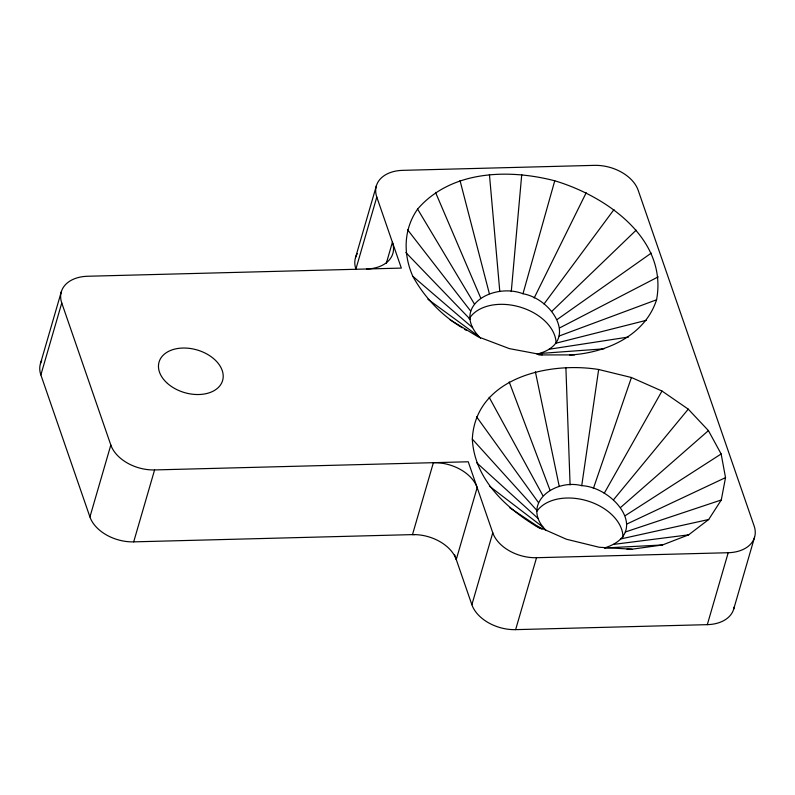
<?xml version="1.0" encoding="UTF-8"?>
<svg xmlns="http://www.w3.org/2000/svg" width="795" height="795" viewBox="0 0 795 795"><rect width="100%" height="100%" fill="white"/><g stroke="black" fill="none" stroke-linecap="round" stroke-linejoin="round"><path stroke-width="1.19" d="M462.322 327.808C441.533 315.406 424.48 297.439 412.794 276.272C403.075 254.122 403.453 229.288 417.594 209.095C451.043 170.309 508.532 168.779 554.751 180.793C605.85 196.017 667.959 238.699 656.571 299.775C644.854 336.186 605.233 353.129 569.657 354.977M480.558 338.253C449.503 306.969 493.158 282.265 522.991 293.743C553.926 299.357 579.744 343.281 537.013 354.143M511.274 291.536L521.739 174.572M598.655 369.496L631.429 377.506L661.987 391.031L688.251 409.147L708.424 430.612L721.144 453.975L725.527 477.626L721.284 499.976L708.703 519.493L688.639 534.836L662.464 544.972L604.389 547.984C651.165 533.405 614.505 487.325 581.731 485.656L598.655 369.496C548.908 361.437 475.39 377.774 472.319 439.118C474.486 479.723 506.972 509.257 539.954 528.407M546.115 530.474C520.069 504.348 554.165 478.461 581.731 485.656M522.991 293.743L554.751 180.793M40.446 363.623L61.334 291.695M414.891 534.548L133.689 541.862A36.769 24.695 16.2 0 1 89.924 516.949L40.863 374.912L61.762 302.984A36.769 24.695 16.2 0 1 87.688 276.253L401.336 268.094L376.8 197.081A36.769 24.695 16.2 0 1 402.737 170.349L594.402 165.36A36.769 24.695 16.2 0 1 638.176 190.283L754.137 525.992A36.769 24.695 16.2 0 1 728.21 552.724L707.312 624.651L515.637 629.64A36.769 24.695 16.2 0 1 471.872 604.717L454.641 554.831M89.924 516.949L110.823 445.021L61.762 302.984M133.689 541.862L154.588 469.934L468.235 461.776L492.771 532.789L471.872 604.717M355.484 257.719L376.383 185.792M376.8 197.081L355.912 269.008A36.769 24.695 16.2 0 1 357.323 253.655M386.251 263.493L392.412 242.276A36.769 24.695 16.2 0 1 366.485 269.008M515.637 629.64L536.536 557.712L728.21 552.724M733.666 609.208L754.554 537.281M593.368 488.508L631.429 377.506M534.17 297.986L586.203 192.728M604.22 493.307L661.987 391.031M544.028 303.968L613.979 209.572M613.551 499.737L688.251 409.147M551.909 311.282L636.159 230.172M620.716 507.369L708.424 430.612M557.265 319.431L651.244 253.118M625.238 515.657L721.144 453.975M559.74 327.868L658.21 276.859M626.788 524.064L725.527 477.626M559.163 336.007L656.571 299.775M625.287 532.004L721.284 499.976M555.566 343.291L646.444 320.296M620.816 538.931L708.703 519.493M549.196 349.234L628.517 337.03M626.997 549.246L631.955 549.206L662.464 544.972M613.69 544.386L688.639 534.836M540.491 353.427L604.021 348.826M538.742 354.928L574.616 354.898M631.955 549.206L599.192 547.258L566.418 539.239L535.86 525.724M542.299 354.818L509.297 348.598L477.835 336.663L450.069 319.819M464.369 329.14L466.407 330.472M509.595 507.608L541.991 529.291M427.879 299.228L477.934 335.808M489.412 486.142L542.935 527.085M412.794 276.272L472.578 327.659M476.702 462.779L538.414 518.787M405.838 252.532L470.103 319.222M472.319 439.118L536.854 510.39M407.477 229.616L470.69 311.093M476.563 416.769L538.364 502.45M417.594 209.095L474.287 303.799M489.144 397.262L542.836 495.524M435.521 192.37L480.647 297.857M509.207 381.918L549.961 490.068M460.017 180.564L489.352 293.663M535.383 371.772L559.263 486.47M489.432 174.493L499.797 291.507M565.891 367.538L570.094 484.96M469.159 318.835A45.961 30.876 16.2 0 1 519.195 306.82A45.961 30.876 16.2 0 1 556.093 343.321M536.774 511.414A45.961 30.876 16.2 0 1 587.117 500.8A45.961 30.876 16.2 0 1 622.992 537.142M536.536 557.712A36.769 24.695 16.2 0 1 492.771 532.789M40.863 374.912A36.769 24.695 16.2 0 1 41.718 360.542M154.588 469.934A36.769 24.695 16.2 0 1 110.823 445.021M734.153 607.052A36.769 24.695 16.2 0 1 707.312 624.651M433.384 462.68L412.486 534.608A36.769 24.695 16.2 0 1 456.26 559.531L477.159 487.603A36.769 24.695 16.2 0 0 433.384 462.68M167.447 383.399A33.092 22.23 16.2 0 0 221.914 382.425A33.092 22.23 16.2 0 0 183.158 348.031A33.092 22.23 16.2 0 0 167.447 383.399"/></g></svg>
